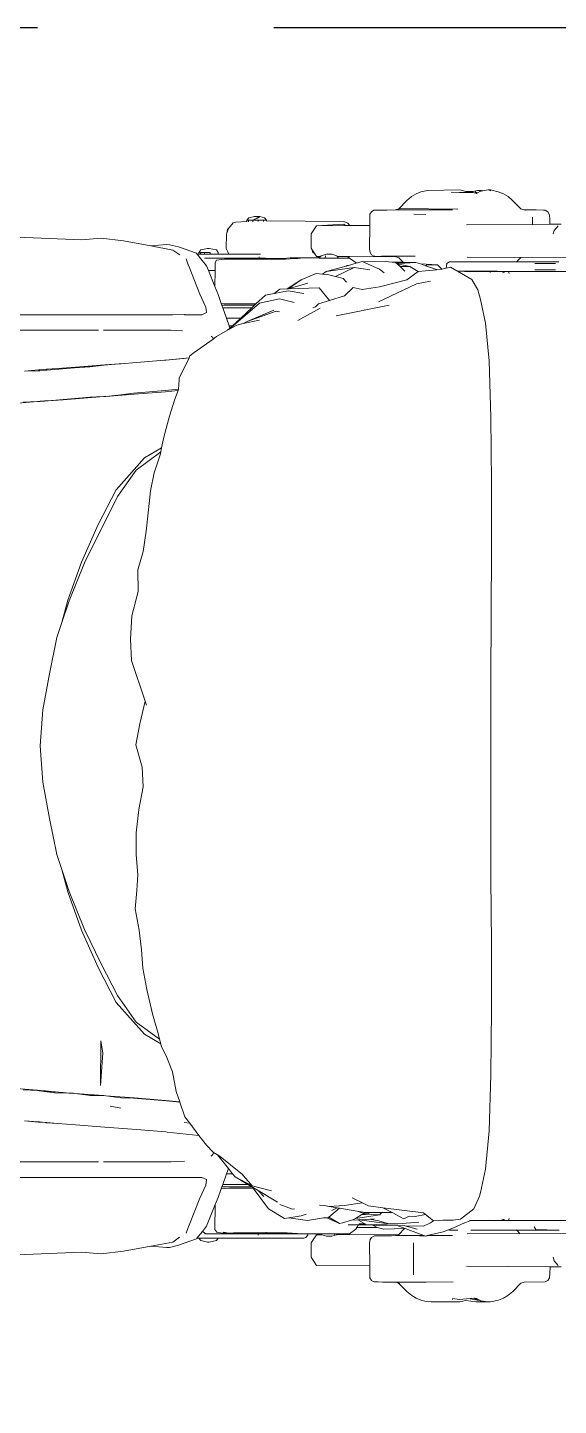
# Model space of a CAD drawing. Header units: metres. Extents: x 167 to 250, y 44 to 219.
# Drawn here: x 225.416 to 225.64, y 101.212 to 101.795 of the extents above; entities that cross this region are included whole.
import ezdxf

# ---------------------------------------------------------------- set-up
doc = ezdxf.new("R2010")
doc.units = ezdxf.units.M
doc.linetypes.add('06-PT1-01$0$HIDDEN2', pattern=[0.1875, 0.125, -0.0625])
doc.layers.add('muros', color=5, linetype='Continuous', lineweight=25)

# ---------------------------------------------------------------- blocks, each defined once
blk = doc.blocks.new('vrefrefrf')
at = {"color": 251, "lineweight": 5, "true_color": 0x636466}
for p, q in [((211.63647, 104.31991), (211.63647, 104.37923)), ((212.04667, 104.30734), (212.04667, 104.37919)), ((211.63057, 104.33661), (211.63044, 104.31286)), ((212.05232, 104.31231), (212.05217, 104.33661)), ((211.6161, 104.32518), (211.61607, 104.33011)), ((211.61677, 104.32881), (211.61877, 104.32711)), ((211.63227, 104.31088), (211.63227, 104.32911)), ((212.05057, 104.31921), (212.05087, 104.32871)), ((212.05083, 104.32928), (212.05087, 104.32871)), ((212.05087, 104.31092), (212.05087, 104.32871)), ((212.06407, 104.32711), (212.06607, 104.32881)), ((212.06667, 104.33011), (212.06664, 104.3253)), ((211.61002, 104.32245), (211.60987, 104.31931)), ((211.61002, 104.32245), (211.60989, 104.31537)), ((211.61002, 104.32245), (211.61005, 104.32327)), ((211.61005, 104.32327), (211.61067, 104.32441)), ((211.61167, 104.32501), (211.61067, 104.32441)), ((211.61167, 104.32501), (211.61346, 104.32522)), ((211.61346, 104.32522), (211.6161, 104.32518)), ((211.61615, 104.31771), (211.6161, 104.32518)), ((211.62027, 104.32661), (211.61877, 104.32711)), ((211.63307, 104.32771), (211.63307, 104.31881)), ((211.63577, 104.32771), (211.63577, 104.31881)), ((212.06407, 104.32711), (212.06257, 104.32661)), ((212.06664, 104.3253), (212.06644, 104.28918)), ((212.06707, 104.32531), (212.06664, 104.3253)), ((212.07149, 104.32502), (212.06707, 104.32531)), ((212.07257, 104.32441), (212.07149, 104.32502)), ((212.0732, 104.32322), (212.07257, 104.32441)), ((212.0732, 104.32322), (212.07337, 104.31409)), ((211.60987, 104.31931), (211.60989, 104.31537)), ((211.61307, 104.31771), (211.61615, 104.31771)), ((211.61634, 104.28919), (211.61615, 104.31771)), ((211.63647, 104.31991), (211.6362, 104.28501)), ((211.63647, 104.31991), (211.63647, 104.30738)), ((212.05057, 104.31921), (212.04937, 104.31851)), ((211.60575, 104.30916), (211.60939, 104.31266)), ((211.60986, 104.31398), (211.60939, 104.31266)), ((211.60939, 104.31266), (211.60958, 104.31284)), ((211.60987, 104.31402), (211.60986, 104.31398)), ((211.60989, 104.31537), (211.60987, 104.31426)), ((211.60987, 104.31426), (211.60989, 104.31416)), ((211.60989, 104.31411), (211.60987, 104.31408)), ((211.60987, 104.31402), (211.60987, 104.31408)), ((211.60989, 104.31416), (211.60989, 104.31411)), ((211.61002, 104.31464), (211.61002, 104.3146)), ((211.63044, 104.31286), (211.63032, 104.28946)), ((211.63044, 104.31286), (211.63054, 104.31253)), ((211.63054, 104.31253), (211.63227, 104.31088)), ((211.63227, 104.28181), (211.63227, 104.31088)), ((212.05087, 104.31092), (212.05064, 104.3107)), ((212.05232, 104.31231), (212.05087, 104.31092)), ((212.05087, 104.29102), (212.05087, 104.31092)), ((212.05246, 104.28948), (212.05232, 104.31231)), ((212.07371, 104.31272), (212.07337, 104.31409)), ((212.07371, 104.31272), (212.07738, 104.30918)), ((211.60294, 104.30514), (211.60207, 104.30296)), ((211.60294, 104.30514), (211.60416, 104.30718)), ((211.60416, 104.30718), (211.60575, 104.30916)), ((211.63647, 104.30738), (211.63732, 104.30772)), ((211.63647, 104.30738), (211.63647, 104.30602)), ((211.63699, 104.30516), (211.63647, 104.30602)), ((211.63647, 104.30602), (211.63647, 104.28831)), ((211.63699, 104.30516), (211.63712, 104.30477)), ((212.04585, 104.30766), (212.04667, 104.30734)), ((212.04604, 104.30454), (212.04625, 104.30515)), ((212.04625, 104.30515), (212.04667, 104.30586)), ((212.04667, 104.30586), (212.04667, 104.30734)), ((212.04667, 104.29936), (212.04667, 104.30586)), ((212.07908, 104.30702), (212.07738, 104.30918)), ((212.07908, 104.30702), (212.0802, 104.30513)), ((212.0802, 104.30513), (212.08111, 104.30309)), ((211.60207, 104.30296), (211.60127, 104.29961)), ((211.60127, 104.29851), (211.60127, 104.29961)), ((211.60127, 104.29961), (211.60159, 104.29956)), ((211.60127, 104.29961), (211.60158, 104.29934)), ((211.60147, 104.29691), (211.60127, 104.29851)), ((211.63682, 104.29939), (211.63693, 104.2994)), ((211.67517, 104.29896), (211.65877, 104.29736)), ((211.69947, 104.29976), (211.67517, 104.29896)), ((211.72767, 104.29996), (211.69947, 104.29976)), ((211.75617, 104.29996), (211.72767, 104.29996)), ((211.81307, 104.29966), (211.75617, 104.29996)), ((211.84157, 104.29966), (211.81307, 104.29966)), ((211.89857, 104.29976), (211.84157, 104.29966)), ((211.92707, 104.29996), (211.89857, 104.29976)), ((211.95547, 104.29996), (211.92707, 104.29996)), ((211.98377, 104.29976), (211.95547, 104.29996)), ((212.00797, 104.29896), (211.98377, 104.29976)), ((212.02447, 104.29736), (212.00797, 104.29896)), ((212.04648, 104.29938), (212.04667, 104.29936)), ((212.04652, 104.29916), (212.04667, 104.29917)), ((212.04667, 104.29917), (212.04667, 104.29936)), ((212.04667, 104.29082), (212.04667, 104.29917)), ((212.08187, 104.29961), (212.08111, 104.30309)), ((212.08133, 104.29521), (212.08187, 104.29851)), ((212.08187, 104.29851), (212.08187, 104.29961)), ((212.08187, 104.29851), (212.08187, 104.29331)), ((211.60147, 104.29691), (211.60163, 104.29625)), ((211.60163, 104.29625), (211.60147, 104.29571)), ((211.60147, 104.29571), (211.60147, 104.29391)), ((211.60147, 104.29391), (211.60207, 104.29151)), ((211.60147, 104.29391), (211.60187, 104.29191)), ((211.60163, 104.29625), (211.60197, 104.29491)), ((211.60197, 104.29491), (211.60256, 104.2939)), ((211.60207, 104.29301), (211.60256, 104.2939)), ((211.6027, 104.29367), (211.60207, 104.29301)), ((211.60237, 104.29211), (211.60277, 104.29351)), ((211.60256, 104.2939), (211.6027, 104.29367)), ((211.6027, 104.29367), (211.60277, 104.29351)), ((211.64447, 104.29416), (211.63997, 104.29156)), ((211.64857, 104.29526), (211.64447, 104.29416)), ((211.65877, 104.29736), (211.64857, 104.29526)), ((212.03457, 104.29526), (212.02447, 104.29736)), ((212.03607, 104.29486), (212.03457, 104.29526)), ((212.04157, 104.29236), (212.03607, 104.29486)), ((212.04157, 104.29236), (212.04607, 104.28666)), ((212.08027, 104.29246), (212.08107, 104.29391)), ((212.08027, 104.29246), (212.08037, 104.29351)), ((212.08027, 104.29241), (212.08027, 104.29246)), ((212.0804, 104.29086), (212.08027, 104.29241)), ((212.08037, 104.29351), (212.08107, 104.29476)), ((212.08047, 104.29091), (212.08107, 104.29391)), ((212.08107, 104.29476), (212.08133, 104.29521)), ((212.08107, 104.29391), (212.08107, 104.29476)), ((212.08127, 104.28891), (212.08187, 104.29331)), ((211.60187, 104.28891), (211.60127, 104.28628)), ((211.60127, 104.28628), (211.60145, 104.2723)), ((211.60187, 104.29191), (211.60207, 104.29091)), ((211.60187, 104.29191), (211.60187, 104.28891)), ((211.60207, 104.29091), (211.60237, 104.29069)), ((211.60237, 104.29069), (211.60237, 104.29211)), ((211.60237, 104.28601), (211.60237, 104.29069)), ((211.63634, 104.28526), (211.63997, 104.29156)), ((211.63634, 104.28526), (211.63647, 104.28831)), ((212.04607, 104.28666), (212.04647, 104.28346)), ((212.04667, 104.29082), (212.0466, 104.29094)), ((212.04667, 104.29075), (212.04667, 104.29082)), ((212.04677, 104.29066), (212.04667, 104.29075)), ((212.04677, 104.29066), (212.04825, 104.28709)), ((212.04767, 104.28836), (212.04825, 104.28709)), ((212.04825, 104.28709), (212.04967, 104.28396)), ((212.07937, 104.29134), (212.07937, 104.29131)), ((212.0804, 104.29086), (212.08047, 104.29091)), ((212.08077, 104.28601), (212.0804, 104.29086)), ((212.08127, 104.28891), (212.08187, 104.28631)), ((212.08187, 104.27391), (212.08187, 104.28631)), ((211.60227, 104.28261), (211.60237, 104.28601)), ((211.60927, 104.26031), (211.60956, 104.28545)), ((211.60987, 104.28311), (211.60987, 104.25921)), ((211.63307, 104.28071), (211.63227, 104.28181)), ((211.63307, 104.28071), (211.63497, 104.28041)), ((211.63467, 104.28236), (211.6362, 104.28501)), ((211.63508, 104.28047), (211.63467, 104.28236)), ((211.63497, 104.28041), (211.63508, 104.28047)), ((211.6355, 104.27859), (211.63508, 104.28047)), ((211.6362, 104.28501), (211.63634, 104.28526)), ((212.04647, 104.28346), (212.04657, 104.27896)), ((212.05064, 104.28145), (212.04967, 104.28396)), ((212.05064, 104.28145), (212.05087, 104.28181)), ((212.05157, 104.27906), (212.05064, 104.28145)), ((212.05087, 104.28181), (212.05087, 104.28547)), ((212.05317, 104.28309), (212.05322, 104.27199)), ((212.05317, 104.27221), (212.05317, 104.28309)), ((212.07329, 104.27183), (212.07321, 104.28342)), ((212.08039, 104.28329), (212.08037, 104.28311)), ((212.08077, 104.28601), (212.08039, 104.28329)), ((212.08039, 104.28329), (212.08077, 104.28311)), ((211.63357, 104.27661), (211.63326, 104.26934)), ((211.63357, 104.27661), (211.6355, 104.27859)), ((211.63367, 104.27211), (211.63357, 104.27661)), ((211.63567, 104.27626), (211.63403, 104.27155)), ((211.63557, 104.27826), (211.6355, 104.27859)), ((211.63574, 104.27638), (211.63557, 104.27826)), ((211.63567, 104.27626), (211.63574, 104.27638)), ((211.63647, 104.26836), (211.63574, 104.27638)), ((212.04679, 104.27496), (212.04409, 104.27149)), ((212.04657, 104.27896), (212.04687, 104.27506)), ((212.04687, 104.27506), (212.04679, 104.27496)), ((212.04767, 104.27366), (212.04679, 104.27496)), ((212.05317, 104.27221), (212.05157, 104.27906)), ((211.60145, 104.2723), (211.60212, 104.26951)), ((211.60212, 104.26951), (211.60295, 104.26745)), ((211.61191, 104.27159), (211.61179, 104.2664)), ((211.63326, 104.26934), (211.63257, 104.26736)), ((211.63403, 104.27155), (211.63326, 104.26934)), ((211.63403, 104.27155), (211.63367, 104.27211)), ((211.63647, 104.26836), (211.63651, 104.2683)), ((211.64187, 104.26766), (211.64067, 104.27366)), ((212.04337, 104.27056), (212.04116, 104.25311)), ((212.04409, 104.27149), (212.04337, 104.27056)), ((212.04409, 104.27149), (212.04497, 104.26706)), ((212.04737, 104.26856), (212.04807, 104.25956)), ((212.04767, 104.27366), (212.04907, 104.27066)), ((212.04907, 104.27066), (212.0489, 104.26251)), ((212.05317, 104.27082), (212.05011, 104.26265)), ((212.05322, 104.27199), (212.05317, 104.27221)), ((212.05322, 104.27097), (212.05317, 104.27082)), ((212.05317, 104.27082), (212.05317, 104.25921)), ((212.05337, 104.27136), (212.05322, 104.27199)), ((212.05337, 104.27136), (212.05322, 104.27097)), ((212.05322, 104.27097), (212.05323, 104.26894)), ((212.07329, 104.27183), (212.07337, 104.26751)), ((212.0802, 104.26747), (212.08127, 104.26991)), ((212.08127, 104.26991), (212.08167, 104.27191)), ((212.08167, 104.27191), (212.08187, 104.27391)), ((211.60295, 104.26745), (211.60415, 104.26545)), ((211.60575, 104.26345), (211.60415, 104.26545)), ((211.60939, 104.25998), (211.60575, 104.26345)), ((211.62988, 104.26705), (211.62989, 104.25597)), ((211.63257, 104.26736), (211.6325, 104.26189)), ((211.63257, 104.26736), (211.63287, 104.26256)), ((211.63287, 104.26256), (211.63295, 104.25884)), ((211.63322, 104.25919), (211.63437, 104.26476)), ((211.63437, 104.26476), (211.63651, 104.2683)), ((211.63437, 104.26476), (211.63437, 104.26066)), ((211.63467, 104.26076), (211.63637, 104.26256)), ((211.63651, 104.2683), (211.64007, 104.26346)), ((211.64307, 104.25156), (211.64007, 104.26346)), ((211.64187, 104.26766), (211.64957, 104.25116)), ((212.04497, 104.26706), (212.04477, 104.26446)), ((212.04477, 104.26446), (212.04597, 104.26206)), ((212.05011, 104.26265), (212.04884, 104.25925)), ((212.0489, 104.26251), (212.04884, 104.25925)), ((212.05037, 104.26786), (212.0489, 104.26251)), ((212.05011, 104.26265), (212.05012, 104.26242)), ((212.05012, 104.26242), (212.05037, 104.25351)), ((212.05012, 104.26242), (212.05265, 104.25996)), ((212.07017, 104.26631), (212.05627, 104.26631)), ((212.07334, 104.26363), (212.07325, 104.25283)), ((212.07333, 104.26481), (212.07337, 104.26751)), ((212.07333, 104.26481), (212.07334, 104.26363)), ((212.07337, 104.25861), (212.07334, 104.26363)), ((212.07739, 104.26345), (212.0737, 104.2598)), ((212.07906, 104.26556), (212.07739, 104.26345)), ((212.07906, 104.26556), (212.0802, 104.26747)), ((211.60927, 104.26031), (211.60939, 104.25998)), ((211.60939, 104.25998), (211.60989, 104.25857)), ((211.60989, 104.25857), (211.60987, 104.25921)), ((211.61005, 104.25483), (211.60989, 104.25857)), ((211.62992, 104.24958), (211.63007, 104.25861)), ((211.63015, 104.25884), (211.63004, 104.23859)), ((211.63007, 104.25861), (211.63015, 104.25884)), ((211.63015, 104.25884), (211.63053, 104.25992)), ((211.6325, 104.26189), (211.63053, 104.25992)), ((211.63053, 104.25992), (211.63067, 104.26031)), ((211.63217, 104.25426), (211.63244, 104.25705)), ((211.6325, 104.26189), (211.63244, 104.25705)), ((211.63244, 104.25705), (211.63257, 104.25836)), ((211.63295, 104.25884), (211.63257, 104.25836)), ((211.63322, 104.25919), (211.63295, 104.25884)), ((211.63467, 104.26076), (211.63322, 104.25919)), ((211.63437, 104.26066), (211.63322, 104.25919)), ((212.04116, 104.25311), (212.04327, 104.25703)), ((212.04327, 104.25703), (212.04597, 104.26206)), ((212.04327, 104.25703), (212.04327, 104.25253)), ((212.04807, 104.25956), (212.04857, 104.24586)), ((212.04807, 104.25566), (212.04807, 104.25956)), ((212.04884, 104.25925), (212.04863, 104.24878)), ((212.05282, 104.23297), (212.05265, 104.25996)), ((212.05265, 104.25996), (212.05273, 104.25988)), ((212.05273, 104.25988), (212.05318, 104.25862)), ((212.05317, 104.25921), (212.05318, 104.25862)), ((212.05318, 104.25862), (212.05319, 104.25857)), ((212.05319, 104.25857), (212.05333, 104.25002)), ((212.0533, 104.25613), (212.05327, 104.25681)), ((212.07325, 104.25283), (212.07337, 104.25861)), ((212.07337, 104.25861), (212.0737, 104.2598)), ((212.0737, 104.2598), (212.07389, 104.26045)), ((211.61005, 104.25483), (211.61004, 104.24999)), ((211.62989, 104.25597), (211.62989, 104.25544)), ((211.62989, 104.25544), (211.62989, 104.2524)), ((211.63227, 104.24626), (211.63217, 104.25426)), ((211.63217, 104.24416), (211.63547, 104.25166)), ((211.63547, 104.25166), (211.63707, 104.25366)), ((211.64307, 104.25156), (211.64427, 104.24406)), ((211.65567, 104.23286), (211.65107, 104.25576)), ((212.04116, 104.25311), (212.04037, 104.24686)), ((212.04327, 104.25253), (212.04417, 104.25176)), ((212.04327, 104.25253), (212.04327, 104.24771)), ((212.04417, 104.25176), (212.04409, 104.24399)), ((212.04578, 104.24117), (212.04417, 104.25176)), ((212.04677, 104.25136), (212.04607, 104.24742)), ((212.04631, 104.24301), (212.04807, 104.25566)), ((212.04677, 104.25136), (212.04807, 104.25566)), ((212.04967, 104.25061), (212.04863, 104.24878)), ((212.04967, 104.25061), (212.05037, 104.25351)), ((212.04967, 104.25061), (212.04967, 104.24183)), ((212.0533, 104.25613), (212.05333, 104.25002)), ((212.05335, 104.25483), (212.05333, 104.25002)), ((212.07325, 104.25283), (212.0732, 104.25101)), ((212.0732, 104.25101), (212.07322, 104.24958)), ((211.61004, 104.24999), (211.61001, 104.24958)), ((211.61007, 104.24911), (211.61001, 104.24958)), ((211.61067, 104.24811), (211.61007, 104.24911)), ((211.61179, 104.24749), (211.61067, 104.24811)), ((211.61179, 104.24749), (211.61662, 104.24743)), ((211.61662, 104.24743), (211.62679, 104.24731)), ((211.61667, 104.23874), (211.61662, 104.24743)), ((211.62679, 104.24731), (211.62827, 104.24751)), ((211.62927, 104.24811), (211.62827, 104.24751)), ((211.62987, 104.24911), (211.62927, 104.24811)), ((211.62987, 104.24911), (211.62992, 104.24958)), ((211.63227, 104.24626), (211.63217, 104.24416)), ((211.63477, 104.24066), (211.63577, 104.24746)), ((212.04037, 104.24686), (212.03909, 104.24427)), ((212.04319, 104.24545), (212.04262, 104.24196)), ((212.04262, 104.24196), (212.04357, 104.24486)), ((212.04327, 104.24596), (212.04319, 104.24545)), ((212.04357, 104.24486), (212.04319, 104.24545)), ((212.04367, 104.24666), (212.04327, 104.24771)), ((212.04327, 104.24771), (212.04327, 104.24596)), ((212.04357, 104.24486), (212.04388, 104.24434)), ((212.04367, 104.24666), (212.04388, 104.24434)), ((212.04607, 104.24742), (212.04597, 104.24936)), ((212.04631, 104.24301), (212.04607, 104.24742)), ((212.04635, 104.24226), (212.04816, 104.24519)), ((212.04814, 104.24277), (212.04816, 104.24519)), ((212.04816, 104.24519), (212.04847, 104.24569)), ((212.04847, 104.24569), (212.04857, 104.24586)), ((212.04847, 104.24569), (212.04847, 104.24257)), ((212.04863, 104.24878), (212.04857, 104.24586)), ((212.05333, 104.25002), (212.05333, 104.24948)), ((212.05333, 104.24948), (212.05337, 104.24911)), ((212.05397, 104.24811), (212.05337, 104.24911)), ((212.05487, 104.24751), (212.05397, 104.24811)), ((212.05635, 104.24731), (212.05487, 104.24751)), ((212.0662, 104.24742), (212.05635, 104.24731)), ((212.0662, 104.24742), (212.06607, 104.22441)), ((212.0714, 104.24748), (212.0662, 104.24742)), ((212.07257, 104.24811), (212.0714, 104.24748)), ((212.07317, 104.24911), (212.07257, 104.24811)), ((212.07317, 104.24911), (212.07322, 104.24958)), ((211.61567, 104.23791), (211.61667, 104.23874)), ((211.61669, 104.23691), (211.61667, 104.23874)), ((211.63004, 104.23859), (211.63076, 104.23791)), ((211.63004, 104.23859), (211.63004, 104.23823)), ((211.63076, 104.23791), (211.63077, 104.23864)), ((211.63077, 104.23864), (211.63272, 104.24147)), ((211.6329, 104.24157), (211.63217, 104.24416)), ((211.63272, 104.24147), (211.6329, 104.24157)), ((211.63385, 104.23818), (211.6329, 104.24157)), ((211.63657, 104.22856), (211.63477, 104.24066)), ((211.63477, 104.24066), (211.63869, 104.23253)), ((211.64347, 104.24016), (211.64427, 104.24406)), ((211.64347, 104.24016), (211.64697, 104.23646)), ((212.03909, 104.24427), (212.03687, 104.23976)), ((212.03909, 104.24427), (212.04017, 104.23626)), ((212.04262, 104.24196), (212.04139, 104.23434)), ((212.04388, 104.24434), (212.04409, 104.24399)), ((212.04409, 104.24399), (212.04578, 104.24117)), ((212.04578, 104.24117), (212.04627, 104.24036)), ((212.0465, 104.23951), (212.04627, 104.24036)), ((212.04635, 104.24226), (212.04631, 104.24301)), ((212.0465, 104.23951), (212.04635, 104.24226)), ((212.0476, 104.23556), (212.0465, 104.23951)), ((212.04814, 104.24277), (212.04832, 104.24266)), ((212.04847, 104.24257), (212.04847, 104.23812)), ((212.04847, 104.24257), (212.04967, 104.24183)), ((212.04967, 104.24183), (212.05036, 104.24141)), ((212.05036, 104.24141), (212.05237, 104.23865)), ((212.05237, 104.23865), (212.05246, 104.23335)), ((212.05237, 104.23865), (212.05237, 104.23343)), ((211.61487, 104.23621), (211.61468, 104.20271)), ((211.61487, 104.23621), (211.61567, 104.23791)), ((211.61607, 104.23621), (211.61669, 104.23691)), ((211.61677, 104.22441), (211.61607, 104.23621)), ((211.61677, 104.22441), (211.61669, 104.23691)), ((211.62967, 104.23311), (211.62907, 104.23101)), ((211.63002, 104.23336), (211.62967, 104.23311)), ((211.63004, 104.23823), (211.63002, 104.23336)), ((211.6307, 104.23386), (211.63002, 104.23336)), ((211.63004, 104.23823), (211.63076, 104.23791)), ((211.63074, 104.23389), (211.6307, 104.23386)), ((211.63071, 104.22814), (211.6307, 104.23386)), ((211.63074, 104.23389), (211.63076, 104.23791)), ((211.63387, 104.23756), (211.63385, 104.23818)), ((211.63415, 104.23713), (211.63385, 104.23818)), ((211.63415, 104.23713), (211.63387, 104.23756)), ((211.63657, 104.22856), (211.63415, 104.23713)), ((211.63947, 104.23586), (211.63869, 104.23253)), ((211.63947, 104.23586), (211.64107, 104.23736)), ((211.64898, 104.23001), (211.64697, 104.23646)), ((212.04067, 104.22986), (212.04017, 104.23626)), ((212.04123, 104.23333), (212.04067, 104.22986)), ((212.04139, 104.23434), (212.04123, 104.23333)), ((212.04123, 104.23333), (212.04237, 104.23106)), ((212.04139, 104.23434), (212.04516, 104.22975)), ((212.04797, 104.23426), (212.04516, 104.22975)), ((212.04797, 104.23426), (212.04557, 104.22884)), ((212.04797, 104.23426), (212.0476, 104.23556)), ((212.05246, 104.23335), (212.05237, 104.23343)), ((212.05237, 104.23343), (212.05237, 104.23277)), ((212.05237, 104.23277), (212.05247, 104.23258)), ((212.05237, 104.23277), (212.05237, 104.23243)), ((212.05277, 104.23311), (212.05246, 104.23335)), ((212.05246, 104.23335), (212.05246, 104.23309)), ((212.05247, 104.23258), (212.05277, 104.23201)), ((212.05247, 104.23258), (212.05247, 104.23232)), ((212.05282, 104.23297), (212.05277, 104.23311)), ((212.05347, 104.23101), (212.05282, 104.23297)), ((211.62907, 104.22871), (211.62907, 104.23101)), ((211.62907, 104.22871), (211.62967, 104.22631)), ((211.62967, 104.22831), (211.63071, 104.22814)), ((211.6307, 104.22555), (211.63071, 104.22814)), ((211.63657, 104.22856), (211.63765, 104.22692)), ((211.63765, 104.22692), (211.63737, 104.22416)), ((211.63787, 104.22906), (211.63765, 104.22692)), ((211.63869, 104.23253), (211.63787, 104.22906)), ((211.64898, 104.23001), (211.64357, 104.22546)), ((211.65047, 104.22526), (211.64898, 104.23001)), ((212.04007, 104.22566), (212.04017, 104.22776)), ((212.04067, 104.22986), (212.04017, 104.22776)), ((212.04516, 104.22975), (212.04557, 104.22926)), ((212.04557, 104.22926), (212.04557, 104.22884)), ((212.04557, 104.22884), (212.04557, 104.22736)), ((212.04557, 104.22736), (212.04667, 104.22046)), ((212.05237, 104.23243), (212.05236, 104.22598)), ((212.05247, 104.23232), (212.05237, 104.23243)), ((212.05277, 104.23201), (212.05247, 104.23232)), ((212.05247, 104.23232), (212.05247, 104.23211)), ((212.05247, 104.22939), (212.05247, 104.22778)), ((212.05285, 104.2266), (212.05347, 104.22871)), ((212.05347, 104.23101), (212.05347, 104.22871)), ((211.62027, 104.22211), (211.61677, 104.22441)), ((211.62027, 104.22211), (211.62647, 104.22211)), ((211.62647, 104.22211), (211.62715, 104.22255)), ((211.62715, 104.22255), (211.62888, 104.22369)), ((211.62797, 104.22261), (211.62715, 104.22255)), ((211.62888, 104.22369), (211.62797, 104.22261)), ((211.62888, 104.22369), (211.62997, 104.22441)), ((211.62967, 104.22631), (211.62998, 104.22608)), ((211.62998, 104.22608), (211.62996, 104.22498)), ((211.63054, 104.22567), (211.62996, 104.22498)), ((211.62996, 104.22498), (211.62997, 104.22441)), ((211.62998, 104.22608), (211.63054, 104.22567)), ((211.63054, 104.22567), (211.63067, 104.22558)), ((211.63067, 104.22558), (211.63067, 104.21861)), ((211.63067, 104.22558), (211.6307, 104.22555)), ((211.63067, 104.21861), (211.6307, 104.22555)), ((211.64007, 104.21776), (211.63737, 104.22416)), ((211.64357, 104.22546), (211.64404, 104.21211)), ((211.65047, 104.22526), (211.65177, 104.22396)), ((211.65227, 104.22276), (211.65177, 104.22396)), ((211.65767, 104.21636), (211.65237, 104.22596)), ((212.05236, 104.22598), (212.05245, 104.22605)), ((212.05236, 104.22598), (212.05236, 104.22061)), ((212.05245, 104.22605), (212.05243, 104.22061)), ((212.05245, 104.22605), (212.05277, 104.22631)), ((212.05277, 104.22631), (212.05285, 104.2266)), ((212.05287, 104.22441), (212.05285, 104.2266)), ((212.05287, 104.22441), (212.05637, 104.22211)), ((212.05637, 104.22211), (212.06257, 104.22211)), ((212.06257, 104.22211), (212.06607, 104.22441)), ((211.63089, 104.21629), (211.63067, 104.21861)), ((211.63067, 104.21861), (211.63067, 104.21301)), ((211.63106, 104.21302), (211.63089, 104.21629)), ((211.64007, 104.21776), (211.64404, 104.21211)), ((211.64406, 104.21165), (211.64007, 104.21776)), ((211.64157, 104.22066), (211.64404, 104.21211)), ((211.64597, 104.21886), (211.64487, 104.21216)), ((211.64987, 104.21476), (211.64827, 104.20836)), ((212.04177, 104.21396), (212.04167, 104.21486)), ((212.04397, 104.21986), (212.04457, 104.21776)), ((212.04457, 104.21776), (212.04544, 104.21244)), ((212.04544, 104.21244), (212.04667, 104.22046)), ((212.05201, 104.2117), (212.05236, 104.21835)), ((212.05201, 104.2117), (212.05233, 104.21549)), ((212.05233, 104.21549), (212.05242, 104.21658)), ((212.05233, 104.21549), (212.05238, 104.21301)), ((212.05236, 104.22061), (212.05243, 104.22061)), ((212.05236, 104.21835), (212.05236, 104.22061)), ((212.05243, 104.21791), (212.05236, 104.21835)), ((212.05242, 104.21658), (212.05238, 104.21301)), ((212.05243, 104.21791), (212.05242, 104.21763)), ((212.05246, 104.21733), (212.05242, 104.21763)), ((212.05242, 104.21658), (212.05246, 104.21704)), ((212.05242, 104.21658), (212.05247, 104.21301)), ((212.05243, 104.22061), (212.05297, 104.22061)), ((212.05243, 104.22061), (212.05243, 104.21791)), ((212.05247, 104.21716), (212.05246, 104.21733)), ((212.05246, 104.21704), (212.05247, 104.21716)), ((212.05297, 104.22061), (212.05397, 104.21981)), ((212.05397, 104.21981), (212.05427, 104.21891)), ((212.05427, 104.18191), (212.05427, 104.21891)), ((211.63067, 104.21301), (211.63084, 104.21002)), ((211.63084, 104.21002), (211.6308, 104.20235)), ((211.63084, 104.21002), (211.63097, 104.20791)), ((211.63106, 104.21302), (211.63097, 104.21302)), ((211.63117, 104.21091), (211.63106, 104.21302)), ((211.63117, 104.21091), (211.63117, 104.20261)), ((211.64404, 104.21211), (211.64406, 104.21165)), ((211.64406, 104.21165), (211.64417, 104.20856)), ((211.64487, 104.21216), (211.64598, 104.20607)), ((212.03977, 104.20856), (212.04177, 104.21396)), ((212.04157, 104.20356), (212.04577, 104.21046)), ((212.04544, 104.21244), (212.04577, 104.21046)), ((212.05197, 104.21091), (212.05201, 104.2117)), ((212.05197, 104.20797), (212.05197, 104.21091)), ((212.05238, 104.21301), (212.05244, 104.20971)), ((212.05238, 104.21301), (212.05247, 104.21301)), ((212.05244, 104.20971), (212.05247, 104.21301)), ((212.05247, 104.20811), (212.05244, 104.20971)), ((211.63086, 104.20268), (211.63097, 104.20791)), ((211.64598, 104.20607), (211.64417, 104.20856)), ((211.64598, 104.20607), (211.64667, 104.20226)), ((211.65017, 104.19976), (211.64827, 104.20836)), ((211.65817, 104.19446), (211.65317, 104.20596)), ((211.65367, 104.20696), (211.65387, 104.20836)), ((211.65367, 104.20696), (211.65817, 104.19446)), ((212.03377, 104.20486), (212.03167, 104.19656)), ((212.03267, 104.19705), (212.04157, 104.20356)), ((212.03867, 104.20756), (212.03366, 104.19909)), ((212.05197, 104.20797), (212.05189, 104.20795)), ((212.05247, 104.20811), (212.05197, 104.20797)), ((212.05197, 104.20259), (212.05197, 104.20797)), ((212.05244, 104.2072), (212.05232, 104.20266)), ((212.05247, 104.20811), (212.05244, 104.2072)), ((212.05246, 104.19911), (212.05244, 104.2072)), ((211.61327, 104.20191), (211.61267, 104.19991)), ((211.61437, 104.19681), (211.61267, 104.19991)), ((211.61267, 104.19991), (211.61327, 104.19911)), ((211.61267, 104.19991), (211.61267, 104.19751)), ((211.61327, 104.19511), (211.61267, 104.19751)), ((211.61437, 104.20271), (211.61327, 104.20191)), ((211.61437, 104.19681), (211.61327, 104.19911)), ((211.61437, 104.20141), (211.61437, 104.20271)), ((211.61468, 104.20271), (211.61437, 104.20271)), ((211.61437, 104.19921), (211.61437, 104.20141)), ((211.61437, 104.20141), (211.61485, 104.20141)), ((211.61437, 104.19681), (211.61437, 104.19921)), ((211.61494, 104.19921), (211.61437, 104.19921)), ((211.61477, 104.20271), (211.61468, 104.20271)), ((211.62897, 104.20021), (211.62897, 104.18647)), ((211.63079, 104.19941), (211.63017, 104.19961)), ((211.63079, 104.19941), (211.63076, 104.19554)), ((211.6308, 104.20235), (211.63079, 104.19941)), ((211.63079, 104.19941), (211.63086, 104.20108)), ((211.63086, 104.20268), (211.63117, 104.20261)), ((211.63086, 104.20268), (211.63086, 104.20108)), ((211.63117, 104.19811), (211.63117, 104.20261)), ((211.63117, 104.19811), (211.63121, 104.19277)), ((211.65047, 104.19819), (211.64667, 104.20226)), ((211.66163, 104.18644), (211.65017, 104.19976)), ((211.65107, 104.19754), (211.65047, 104.19819)), ((211.65047, 104.19819), (211.65047, 104.18619)), ((211.65108, 104.19573), (211.65107, 104.19754)), ((211.65204, 104.1965), (211.65107, 104.19754)), ((211.65904, 104.19266), (211.65747, 104.19976)), ((212.03366, 104.19909), (212.03227, 104.19676)), ((212.03227, 104.19676), (212.03267, 104.19705)), ((212.03267, 104.19705), (212.03267, 104.18671)), ((212.03627, 104.20156), (212.03366, 104.19909)), ((212.05177, 104.20256), (212.05197, 104.20259)), ((212.05197, 104.20259), (212.05232, 104.20266)), ((212.05197, 104.19521), (212.05197, 104.20259)), ((212.05234, 104.19911), (212.05246, 104.19911)), ((212.05247, 104.19585), (212.05246, 104.19911)), ((212.05246, 104.19911), (212.05297, 104.19911)), ((211.61437, 104.19431), (211.61327, 104.19511)), ((211.61437, 104.19501), (211.61437, 104.19681)), ((211.61437, 104.19681), (211.61503, 104.19681)), ((211.61437, 104.19431), (211.61437, 104.19501)), ((211.61437, 104.19501), (211.61507, 104.19501)), ((211.61496, 104.19431), (211.61437, 104.19431)), ((211.61496, 104.19431), (211.61517, 104.18951)), ((211.61505, 104.19431), (211.61496, 104.19431)), ((211.63076, 104.19554), (211.6308, 104.17638)), ((211.63076, 104.19554), (211.63084, 104.19536)), ((211.63119, 104.19191), (211.63121, 104.19277)), ((211.63119, 104.19191), (211.63124, 104.18961)), ((211.65099, 104.18344), (211.65107, 104.19178)), ((211.65108, 104.19573), (211.65107, 104.19178)), ((211.65217, 104.19251), (211.65204, 104.1965)), ((211.65217, 104.19637), (211.65204, 104.1965)), ((211.65217, 104.19637), (211.65217, 104.19251)), ((211.65661, 104.19161), (211.65217, 104.19637)), ((211.65217, 104.19251), (211.65217, 104.18385)), ((211.65661, 104.19161), (211.65663, 104.18542)), ((211.65992, 104.18807), (211.65661, 104.19161)), ((211.65817, 104.19446), (211.65904, 104.19266)), ((211.65967, 104.18986), (211.65904, 104.19266)), ((212.0268, 104.19237), (212.01897, 104.18276)), ((212.02687, 104.19246), (212.0268, 104.19237)), ((212.02706, 104.19259), (212.02687, 104.19246)), ((212.02719, 104.19273), (212.02706, 104.19259)), ((212.02971, 104.19488), (212.02719, 104.19273)), ((212.03167, 104.19656), (212.02777, 104.18916)), ((212.03107, 104.19473), (212.02777, 104.18916)), ((212.02971, 104.19488), (212.0298, 104.19495)), ((212.03167, 104.19656), (212.0298, 104.19495)), ((212.03207, 104.19642), (212.03107, 104.19473)), ((212.03107, 104.19473), (212.03107, 104.18383)), ((212.03207, 104.19642), (212.03227, 104.19676)), ((212.03207, 104.19582), (212.03207, 104.19642)), ((212.03207, 104.19582), (212.03212, 104.18497)), ((212.03212, 104.18497), (212.03217, 104.19171)), ((212.05199, 104.19014), (212.05197, 104.19521)), ((212.05212, 104.19251), (212.05215, 104.19208)), ((212.05247, 104.18781), (212.05247, 104.19585)), ((211.61517, 104.18951), (211.61547, 104.18841)), ((211.61787, 104.18631), (211.61547, 104.18841)), ((211.61997, 104.18561), (211.61787, 104.18631)), ((211.61827, 104.18591), (211.61787, 104.18631)), ((211.61997, 104.18561), (211.61827, 104.18591)), ((211.61997, 104.18561), (211.62027, 104.18551)), ((211.62657, 104.18531), (211.62027, 104.18551)), ((211.62797, 104.18601), (211.62657, 104.18531)), ((211.62877, 104.18631), (211.62797, 104.18601)), ((211.62897, 104.18647), (211.62877, 104.18631)), ((211.62897, 104.18191), (211.62897, 104.18647)), ((211.63117, 104.18761), (211.63124, 104.18929)), ((211.63118, 104.18716), (211.63117, 104.18761)), ((211.63118, 104.18716), (211.63117, 104.18653)), ((211.63117, 104.18461), (211.63117, 104.18653)), ((211.63124, 104.18936), (211.63124, 104.18961)), ((211.63124, 104.18936), (211.63124, 104.18929)), ((211.65047, 104.18619), (211.65046, 104.1845)), ((211.65663, 104.18542), (211.65217, 104.18385)), ((211.66006, 104.18661), (211.65663, 104.18542)), ((211.65967, 104.18986), (211.66163, 104.18644)), ((211.66006, 104.18661), (211.65992, 104.18807)), ((211.66095, 104.18697), (211.65992, 104.18807)), ((211.66017, 104.18666), (211.66006, 104.18661)), ((211.66095, 104.18697), (211.66017, 104.18666)), ((211.66193, 104.18593), (211.66095, 104.18697)), ((211.66163, 104.18644), (211.66193, 104.18593)), ((211.66193, 104.18593), (211.66467, 104.18116)), ((212.02416, 104.18627), (212.01823, 104.18153)), ((212.02647, 104.18812), (212.02416, 104.18627)), ((212.02646, 104.18546), (212.02416, 104.18627)), ((212.02647, 104.18812), (212.02646, 104.18546)), ((212.03107, 104.18383), (212.02646, 104.18546)), ((212.02777, 104.18916), (212.02647, 104.18812)), ((212.03217, 104.18441), (212.03212, 104.18497)), ((212.0328, 104.18453), (212.03267, 104.18671)), ((212.05207, 104.18643), (212.05177, 104.18404)), ((212.05193, 104.18842), (212.05199, 104.19014)), ((212.05207, 104.18761), (212.05199, 104.19014)), ((212.05207, 104.18761), (212.05207, 104.18643)), ((212.05207, 104.18371), (212.05207, 104.18643)), ((212.05238, 104.189), (212.05247, 104.18781)), ((212.05247, 104.18781), (212.05243, 104.1765)), ((211.62717, 104.18111), (211.62657, 104.17801)), ((211.62827, 104.18191), (211.62717, 104.18111)), ((211.62827, 104.18191), (211.62897, 104.18191)), ((211.62897, 104.18191), (211.62897, 104.17841)), ((211.63157, 104.18114), (211.63117, 104.18461)), ((211.63267, 104.18051), (211.63157, 104.18114)), ((211.63267, 104.18051), (211.63601, 104.18049)), ((211.63601, 104.18049), (211.63603, 104.17765)), ((211.63601, 104.18049), (211.64296, 104.18044)), ((211.64296, 104.18044), (211.63603, 104.17765)), ((211.64647, 104.18186), (211.64296, 104.18044)), ((211.6503, 104.1832), (211.64647, 104.18186)), ((211.65046, 104.1845), (211.6503, 104.1832)), ((211.65099, 104.18344), (211.6503, 104.1832)), ((211.65217, 104.18385), (211.65099, 104.18344)), ((211.66507, 104.17956), (211.66441, 104.17883)), ((211.66569, 104.17972), (211.66467, 104.18116)), ((211.66507, 104.17956), (211.66569, 104.17972)), ((211.67157, 104.17146), (211.66569, 104.17972)), ((212.01417, 104.17676), (212.01717, 104.17976)), ((212.01721, 104.17982), (212.01717, 104.17976)), ((212.01823, 104.18153), (212.01721, 104.17982)), ((212.01721, 104.17982), (212.01817, 104.17956)), ((212.01882, 104.17885), (212.01817, 104.17956)), ((212.01897, 104.18276), (212.01823, 104.18153)), ((212.03213, 104.18346), (212.03107, 104.18383)), ((212.03217, 104.18441), (212.03213, 104.18432)), ((212.03213, 104.18432), (212.03213, 104.18346)), ((212.03217, 104.18344), (212.03213, 104.18432)), ((212.03217, 104.18344), (212.03213, 104.18346)), ((212.03297, 104.18316), (212.03217, 104.18344)), ((212.03297, 104.18316), (212.0328, 104.18453)), ((212.03667, 104.18186), (212.03297, 104.18316)), ((212.03979, 104.1806), (212.03667, 104.18186)), ((212.03979, 104.1806), (212.05057, 104.18041)), ((212.04907, 104.17686), (212.03979, 104.1806)), ((212.05057, 104.18041), (212.05173, 104.18124)), ((212.05173, 104.18124), (212.05207, 104.18371)), ((212.05527, 104.18111), (212.05427, 104.18191)), ((212.05427, 104.17351), (212.05427, 104.18191)), ((212.05597, 104.17801), (212.05527, 104.18111)), ((211.62657, 104.17801), (211.62657, 104.17731)), ((211.62657, 104.17731), (211.62717, 104.17441)), ((211.62717, 104.17441), (211.62827, 104.17351)), ((211.62827, 104.17601), (211.62827, 104.17841)), ((211.62827, 104.17841), (211.62897, 104.17841)), ((211.62827, 104.17421), (211.62827, 104.17601)), ((211.62827, 104.17601), (211.62897, 104.17601)), ((211.62827, 104.17351), (211.62827, 104.17421)), ((211.62897, 104.17421), (211.62827, 104.17421)), ((211.62897, 104.17351), (211.62827, 104.17351)), ((211.62897, 104.17841), (211.62897, 104.17601)), ((211.62897, 104.17421), (211.62897, 104.17601)), ((211.63172, 104.17498), (211.62897, 104.17278)), ((211.62897, 104.17351), (211.62897, 104.17421)), ((211.62897, 104.17351), (211.62897, 104.17278)), ((211.63081, 104.17601), (211.6308, 104.17638)), ((211.63407, 104.17686), (211.63172, 104.17498)), ((211.64627, 104.17396), (211.63384, 104.16905)), ((211.63603, 104.17765), (211.63407, 104.17686)), ((211.65187, 104.17656), (211.64627, 104.17396)), ((211.65427, 104.17686), (211.65187, 104.17656)), ((211.65517, 104.17476), (211.65427, 104.17686)), ((211.65517, 104.17476), (211.65517, 104.16743)), ((212.00985, 104.17349), (212.00466, 104.16956)), ((212.00844, 104.15988), (212.00985, 104.17349)), ((212.01417, 104.17676), (212.00985, 104.17349)), ((212.02887, 104.17686), (212.02807, 104.17476)), ((212.02807, 104.17476), (212.02807, 104.09626)), ((212.03137, 104.17656), (212.02887, 104.17686)), ((212.03697, 104.17396), (212.03137, 104.17656)), ((212.0494, 104.16905), (212.03697, 104.17396)), ((212.05027, 104.17596), (212.04907, 104.17686)), ((212.05027, 104.17596), (212.05135, 104.17507)), ((212.05135, 104.17507), (212.05159, 104.17538)), ((212.05135, 104.17507), (212.05427, 104.1727)), ((212.05159, 104.17538), (212.05243, 104.1765)), ((212.05243, 104.1765), (212.05243, 104.17606)), ((212.05527, 104.17441), (212.05427, 104.17351)), ((212.05427, 104.1727), (212.05427, 104.17351)), ((212.05597, 104.17731), (212.05527, 104.17441)), ((212.05597, 104.17801), (212.05597, 104.17731)), ((211.62857, 104.17246), (211.62587, 104.16466)), ((211.62897, 104.17278), (211.62857, 104.17246)), ((211.63361, 104.1689), (211.63107, 104.16796)), ((211.63361, 104.1689), (211.63378, 104.16901)), ((211.63378, 104.16901), (211.63384, 104.16905)), ((211.65513, 104.16732), (211.65517, 104.16743)), ((211.65513, 104.16732), (211.65517, 104.16206)), ((211.67297, 104.16966), (211.67157, 104.17146)), ((211.67376, 104.16928), (211.67297, 104.16966)), ((211.67477, 104.15921), (211.67376, 104.16928)), ((211.67382, 104.16925), (211.67376, 104.16928)), ((211.67382, 104.16925), (211.67407, 104.16691)), ((211.68257, 104.16506), (211.67382, 104.16925)), ((212.00187, 104.16746), (211.99547, 104.16528)), ((212.00466, 104.16956), (212.00187, 104.16746)), ((212.00466, 104.16956), (212.00427, 104.16711)), ((212.02103, 104.16734), (212.02137, 104.16156)), ((212.0494, 104.16905), (212.04944, 104.16901)), ((212.04944, 104.16901), (212.04963, 104.1689)), ((212.05217, 104.16796), (212.04963, 104.1689)), ((212.05427, 104.1727), (212.05457, 104.17246)), ((212.05737, 104.16466), (212.05457, 104.17246)), ((211.62497, 104.16086), (211.62587, 104.16466)), ((211.62548, 104.15269), (211.62727, 104.16221)), ((211.62925, 104.16522), (211.62727, 104.16221)), ((211.65517, 104.16206), (211.65517, 104.09626)), ((211.66187, 104.16156), (211.66215, 104.1664)), ((211.66187, 104.16156), (211.66187, 104.13231)), ((211.67407, 104.16691), (211.67477, 104.15921)), ((211.68257, 104.16506), (211.68334, 104.16501)), ((211.68334, 104.16501), (211.68737, 104.16476)), ((211.68737, 104.16476), (211.68742, 104.16474)), ((211.68797, 104.15901), (211.68742, 104.16474)), ((211.68742, 104.16474), (211.68792, 104.16454)), ((211.68792, 104.16454), (211.68847, 104.15911)), ((211.68792, 104.16454), (211.69167, 104.16306)), ((211.69167, 104.16306), (211.69907, 104.16086)), ((211.97547, 104.15936), (211.98237, 104.16216)), ((211.98237, 104.16216), (211.99097, 104.16376)), ((211.99537, 104.16525), (211.99097, 104.16376)), ((211.99477, 104.15911), (211.99537, 104.16525)), ((211.99547, 104.16528), (211.99491, 104.15951)), ((211.99547, 104.16528), (211.99537, 104.16525)), ((212.02137, 104.16156), (212.02137, 104.13222)), ((212.05597, 104.16221), (212.05391, 104.16521)), ((212.05775, 104.1527), (212.05597, 104.16221)), ((212.05737, 104.16466), (212.05827, 104.16086)), ((211.62487, 104.15956), (211.62497, 104.16086)), ((211.62547, 104.15296), (211.62487, 104.15956)), ((211.67481, 104.15872), (211.67477, 104.15921)), ((211.67481, 104.15872), (211.67587, 104.14661)), ((211.68907, 104.14521), (211.68797, 104.15901)), ((211.68847, 104.15911), (211.68957, 104.14551)), ((211.69907, 104.16086), (211.70747, 104.15846)), ((211.70747, 104.15846), (211.71266, 104.15739)), ((211.71266, 104.15739), (211.71707, 104.15001)), ((211.71266, 104.15739), (211.71448, 104.15702)), ((211.72237, 104.14641), (211.71448, 104.15702)), ((211.71448, 104.15702), (211.71527, 104.15686)), ((211.71527, 104.15686), (211.72357, 104.15416)), ((211.95727, 104.15346), (211.96577, 104.15596)), ((211.96087, 104.14641), (211.96835, 104.15656)), ((211.96577, 104.15596), (211.96835, 104.15656)), ((211.96617, 104.15001), (211.97032, 104.15701)), ((211.96835, 104.15656), (211.97032, 104.15701)), ((211.97032, 104.15701), (211.97137, 104.15726)), ((211.97137, 104.15726), (211.97547, 104.15936)), ((211.99367, 104.14551), (211.99477, 104.15911)), ((211.99491, 104.15951), (211.99377, 104.14521)), ((212.00837, 104.15921), (212.00779, 104.1519)), ((212.00843, 104.15977), (212.00837, 104.15921)), ((212.00843, 104.15983), (212.00844, 104.15988)), ((212.05827, 104.15956), (212.05777, 104.15296)), ((212.05827, 104.15956), (212.05827, 104.16086)), ((211.62327, 104.14091), (211.62548, 104.15269)), ((211.62547, 104.15296), (211.62548, 104.15269)), ((211.73087, 104.13771), (211.71707, 104.15001)), ((211.72357, 104.15416), (211.73127, 104.15266)), ((211.73127, 104.15266), (211.73947, 104.15176)), ((211.73947, 104.15176), (211.74877, 104.15066)), ((211.74877, 104.15066), (211.75747, 104.14946)), ((211.75747, 104.14946), (211.76547, 104.14706)), ((211.82226, 104.15029), (211.80457, 104.14436)), ((211.82397, 104.15086), (211.82226, 104.15029)), ((211.82226, 104.15029), (211.83197, 104.14796)), ((211.85067, 104.14896), (211.85927, 104.14946)), ((211.85927, 104.14946), (211.86897, 104.14756)), ((211.92967, 104.14866), (211.93757, 104.14936)), ((211.93757, 104.14936), (211.94687, 104.15106)), ((211.94687, 104.15106), (211.95727, 104.15346)), ((211.96617, 104.15001), (211.95237, 104.13771)), ((212.00779, 104.1519), (212.00751, 104.14848)), ((212.05775, 104.1527), (212.05777, 104.15296)), ((212.05997, 104.14091), (212.05775, 104.1527)), ((211.67587, 104.14661), (211.67637, 104.13971)), ((211.68977, 104.13981), (211.68907, 104.14521)), ((211.68957, 104.14551), (211.69047, 104.13331)), ((211.72237, 104.14641), (211.73377, 104.13831)), ((211.76547, 104.14706), (211.77477, 104.14726)), ((211.77477, 104.14726), (211.78537, 104.14456)), ((211.78537, 104.14456), (211.79537, 104.14396)), ((211.79537, 104.14396), (211.80457, 104.14436)), ((211.83197, 104.14796), (211.84107, 104.14626)), ((211.84107, 104.14626), (211.85067, 104.14896)), ((211.86897, 104.14756), (211.87917, 104.14636)), ((211.87917, 104.14636), (211.88867, 104.14636)), ((211.88867, 104.14636), (211.89707, 104.14716)), ((211.89707, 104.14716), (211.90407, 104.14676)), ((211.90407, 104.14676), (211.91197, 104.14596)), ((211.91197, 104.14596), (211.92117, 104.14766)), ((211.92117, 104.14766), (211.92967, 104.14866)), ((211.94947, 104.13831), (211.96087, 104.14641)), ((211.99277, 104.13331), (211.99367, 104.14551)), ((211.99377, 104.14521), (211.99367, 104.13981)), ((212.00735, 104.14651), (212.00627, 104.13291)), ((212.00735, 104.14651), (212.00751, 104.14848)), ((211.62214, 104.13127), (211.62327, 104.14091)), ((211.67637, 104.13971), (211.67642, 104.1391)), ((211.67687, 104.13291), (211.67642, 104.1391)), ((211.67642, 104.1391), (211.67697, 104.13261)), ((211.69047, 104.13331), (211.68977, 104.13981)), ((211.74587, 104.13001), (211.73087, 104.13771)), ((211.73377, 104.13831), (211.76237, 104.12411)), ((211.93567, 104.13131), (211.94947, 104.13831)), ((211.95237, 104.13771), (211.93737, 104.13001)), ((211.99367, 104.13981), (211.99277, 104.13331)), ((211.99727, 104.13521), (211.99807, 104.13971)), ((212.05997, 104.14091), (212.06109, 104.13127)), ((211.67787, 104.12011), (211.67687, 104.13291)), ((211.67697, 104.13261), (211.67777, 104.12631)), ((211.67697, 104.13261), (211.67817, 104.11981)), ((211.69047, 104.13331), (211.69053, 104.13246)), ((211.69053, 104.13246), (211.6919, 104.1149)), ((211.69067, 104.12921), (211.69053, 104.13246)), ((211.97437, 104.13201), (211.96901, 104.13111)), ((211.97437, 104.13201), (211.98827, 104.13094)), ((211.99174, 104.11976), (211.9927, 104.13244)), ((211.9927, 104.13244), (211.99257, 104.12921)), ((211.99277, 104.13331), (211.9927, 104.13244)), ((212.00627, 104.13291), (212.00537, 104.12011)), ((211.62277, 104.12281), (211.62214, 104.13127)), ((211.66187, 104.10026), (211.66187, 104.13016)), ((211.67777, 104.12631), (211.67817, 104.11981)), ((211.69087, 104.12651), (211.69067, 104.12921)), ((211.69087, 104.12651), (211.69187, 104.11491)), ((211.76207, 104.12281), (211.74587, 104.13001)), ((211.92087, 104.12411), (211.93567, 104.13131)), ((211.93737, 104.13001), (211.92117, 104.12281)), ((211.98827, 104.13094), (211.96901, 104.13111)), ((211.99267, 104.12651), (211.99207, 104.12241)), ((211.99257, 104.12921), (211.99267, 104.12651)), ((212.02137, 104.13016), (212.02137, 104.07166)), ((212.06037, 104.12281), (212.06109, 104.13127)), ((211.62277, 104.12281), (211.6215, 104.09138)), ((211.67837, 104.11241), (211.67787, 104.12011)), ((211.67817, 104.11981), (211.67913, 104.10775)), ((211.77857, 104.11691), (211.76207, 104.12281)), ((211.77877, 104.11751), (211.76237, 104.12411)), ((211.90447, 104.11751), (211.92087, 104.12411)), ((211.92117, 104.12281), (211.90467, 104.11691)), ((211.99169, 104.11938), (211.99174, 104.11976)), ((211.99174, 104.11976), (211.99207, 104.12241)), ((212.00537, 104.12011), (212.00477, 104.11241)), ((212.06163, 104.0914), (212.06037, 104.12281)), ((211.69187, 104.11491), (211.69237, 104.10831)), ((211.6919, 104.1149), (211.69237, 104.10831)), ((211.78822, 104.11429), (211.77857, 104.11691)), ((211.77877, 104.11751), (211.78822, 104.11429)), ((211.78822, 104.11429), (211.79467, 104.11211)), ((211.88847, 104.11211), (211.89496, 104.1143)), ((211.89496, 104.1143), (211.90447, 104.11751)), ((211.90467, 104.11691), (211.89496, 104.1143)), ((211.99067, 104.10451), (211.99137, 104.11491)), ((211.99137, 104.11491), (211.99117, 104.11295)), ((211.99144, 104.11614), (211.99137, 104.11491)), ((211.99144, 104.11614), (211.99157, 104.11731)), ((211.99157, 104.11731), (211.99147, 104.11111)), ((211.99157, 104.11731), (211.99169, 104.11938)), ((211.67876, 104.10776), (211.67837, 104.11241)), ((211.67876, 104.10776), (211.67873, 104.10777)), ((211.67874, 104.1076), (211.67876, 104.10776)), ((211.67914, 104.10757), (211.67874, 104.1076)), ((211.67897, 104.10471), (211.67874, 104.1076)), ((211.67876, 104.10776), (211.67913, 104.10775)), ((211.67913, 104.10775), (211.67914, 104.10757)), ((211.67914, 104.10757), (211.67937, 104.10471)), ((211.69237, 104.10831), (211.69243, 104.1074)), ((211.79467, 104.11211), (211.81037, 104.10891)), ((211.82597, 104.10611), (211.81037, 104.10891)), ((211.85727, 104.10611), (211.87287, 104.10891)), ((211.87287, 104.10891), (211.88847, 104.11211)), ((211.99147, 104.11111), (211.99067, 104.10451)), ((211.99067, 104.10715), (211.99102, 104.11096)), ((211.99094, 104.10959), (211.99074, 104.10715)), ((211.99102, 104.11096), (211.99094, 104.10959)), ((211.99104, 104.11148), (211.99102, 104.11096)), ((211.99104, 104.11148), (211.99117, 104.11295)), ((212.00431, 104.10741), (212.00433, 104.10759)), ((212.00433, 104.10759), (212.00434, 104.10774)), ((212.00439, 104.10759), (212.00433, 104.10759)), ((212.00434, 104.10774), (212.00477, 104.11241)), ((212.00434, 104.10774), (212.00441, 104.10774)), ((212.00439, 104.10759), (212.00438, 104.10741)), ((212.00441, 104.10774), (212.00439, 104.10759)), ((212.00477, 104.11241), (212.00441, 104.10774)), ((211.67901, 104.1042), (211.67897, 104.10471)), ((211.67957, 104.09811), (211.67901, 104.1042)), ((211.67937, 104.10471), (211.67938, 104.10421)), ((211.67938, 104.10421), (211.67957, 104.09811)), ((211.69243, 104.1074), (211.69248, 104.1074)), ((211.69243, 104.1074), (211.69253, 104.10673)), ((211.69247, 104.10674), (211.69243, 104.1074)), ((211.69253, 104.10673), (211.69247, 104.10674)), ((211.6926, 104.10484), (211.69247, 104.10674)), ((211.69253, 104.10673), (211.69267, 104.10484)), ((211.69267, 104.10381), (211.6926, 104.10484)), ((211.69267, 104.10484), (211.69276, 104.1037)), ((211.69297, 104.09761), (211.69267, 104.10381)), ((211.69276, 104.1037), (211.69346, 104.09521)), ((211.84157, 104.10491), (211.82597, 104.10611)), ((211.85727, 104.10611), (211.84157, 104.10491)), ((211.98965, 104.09447), (211.99037, 104.10369)), ((211.99047, 104.10381), (211.99017, 104.09761)), ((211.99037, 104.10369), (211.99061, 104.10644)), ((211.99068, 104.10645), (211.99047, 104.10381)), ((211.99061, 104.10644), (211.99063, 104.10673)), ((211.99061, 104.10644), (211.99068, 104.10645)), ((211.99063, 104.10677), (211.99066, 104.10711)), ((211.99071, 104.10677), (211.99063, 104.10677)), ((211.99063, 104.10673), (211.99063, 104.10677)), ((211.99071, 104.10674), (211.99063, 104.10673)), ((211.99066, 104.10711), (211.99067, 104.10715)), ((211.99066, 104.10711), (211.99074, 104.10711)), ((211.99067, 104.10715), (211.99074, 104.10715)), ((211.99071, 104.10674), (211.99068, 104.10645)), ((211.99074, 104.10711), (211.99071, 104.10677)), ((211.99071, 104.10677), (211.99071, 104.10674)), ((211.99074, 104.10715), (211.99074, 104.10711)), ((212.00411, 104.10404), (212.00357, 104.09811)), ((212.00357, 104.09811), (212.00402, 104.10404)), ((212.00402, 104.10404), (212.00407, 104.10469)), ((212.00407, 104.10469), (212.00429, 104.10711)), ((212.00417, 104.10471), (212.00411, 104.10404)), ((212.00436, 104.10711), (212.00417, 104.10471)), ((212.00429, 104.10711), (212.00431, 104.10741)), ((212.00429, 104.10711), (212.00436, 104.10711)), ((212.00431, 104.10741), (212.00438, 104.10741)), ((212.00438, 104.10741), (212.00436, 104.10711)), ((211.66187, 104.10026), (211.66167, 104.04136))]:
    blk.add_line(p, q, dxfattribs=at)

msp = doc.modelspace()

# ---------------------------------------------------------------- linework, layer by layer
at = {"layer": 'muros', "color": 11, "linetype": '06-PT1-01$0$HIDDEN2', "true_color": 0xf27172}
msp.add_lwpolyline([(225.97006, 101.79473), (225.97006, 101.20473), (225.07006, 101.20473), (225.07006, 101.79473), (225.97006, 101.79473)], dxfattribs=at)

# ---------------------------------------------------------------- block references
at = {"layer": 'muros', "color": 114, "true_color": 0x139b48, "xscale": 0.9787065335983018, "yscale": 0.9787065335983018, "zscale": 0.9787065335983018, "rotation": 270}
msp.add_blockref('vrefrefrf', (123.53305, 308.82158), dxfattribs=at)

doc.saveas('drawing.dxf')
